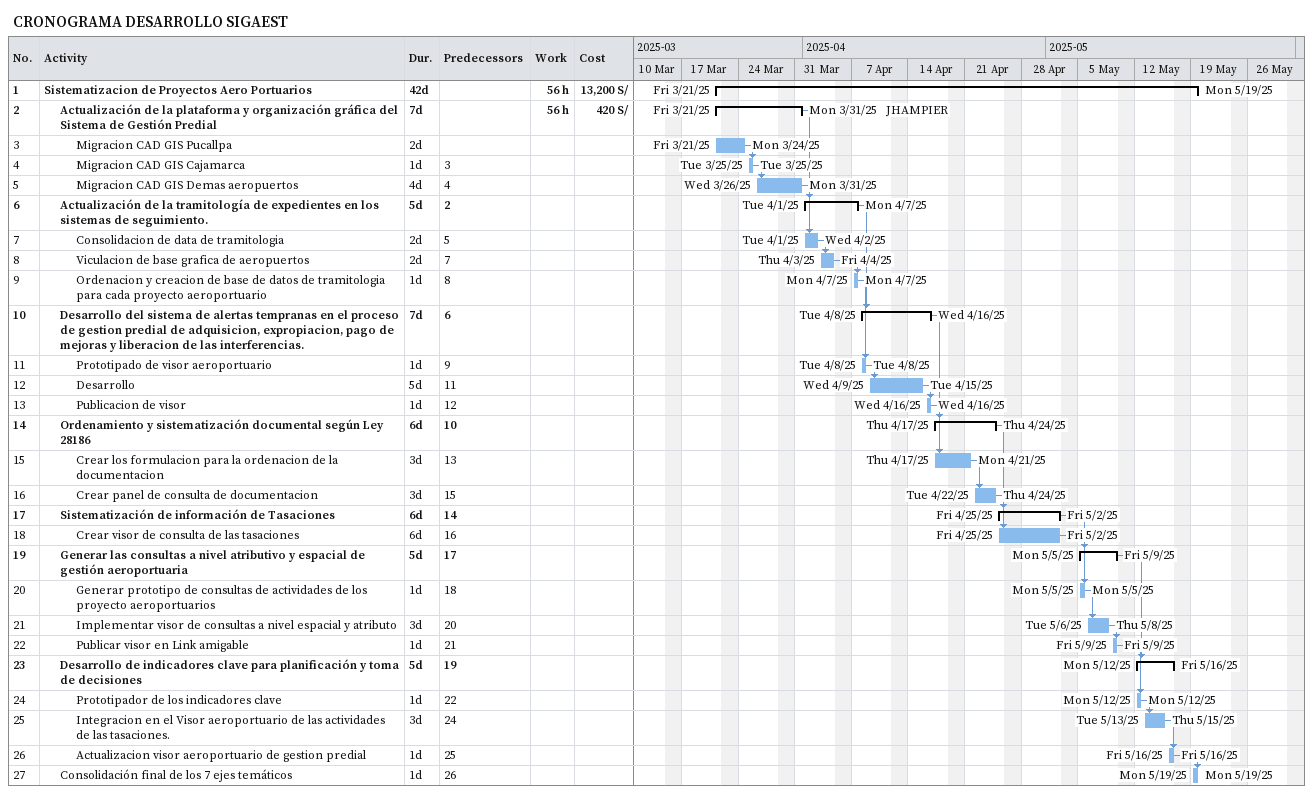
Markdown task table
CRONOGRAMA DESARROLLO SIGAEST

| ID | Level | Task | Duration | Start | Finish | Predecessors | Resources | Work (h) | Cost (S/) |
|---|---|---|---|---|---|---|---|---|---|
| 1 | 1 | **Sistematizacion de Proyectos Aero Portuarios** | 42d | 2025-03-21 | 2025-05-19 |  |  | 56 | 13200 |
| 2 | 2 | **Actualización de la plataforma y organización gráfica del Sistema de Gestión Predial** | 7d | 2025-03-21 | 2025-03-31 |  | JHAMPIER | 56 | 420 |
| 3 | 3 | Migracion CAD GIS Pucallpa | 2d | 2025-03-21 | 2025-03-24 |  |  |  |  |
| 4 | 3 | Migracion CAD GIS Cajamarca | 1d | 2025-03-25 | 2025-03-25 | 3 |  |  |  |
| 5 | 3 | Migracion CAD GIS Demas aeropuertos | 4d | 2025-03-26 | 2025-03-31 | 4 |  |  |  |
| 6 | 2 | **Actualización de la tramitología de expedientes en los sistemas de seguimiento.** | 5d | 2025-04-01 | 2025-04-07 | 2 |  |  |  |
| 7 | 3 | Consolidacion de data de tramitologia | 2d | 2025-04-01 | 2025-04-02 | 5 |  |  |  |
| 8 | 3 | Viculacion de base grafica de aeropuertos | 2d | 2025-04-03 | 2025-04-04 | 7 |  |  |  |
| 9 | 3 | Ordenacion y creacion de base de datos de tramitologia para cada proyecto aeroportuario | 1d | 2025-04-07 | 2025-04-07 | 8 |  |  |  |
| 10 | 2 | **Desarrollo del sistema de alertas tempranas en el proceso de gestion predial de adquisicion, expropiacion, pago de mejoras y liberacion de las interferencias.** | 7d | 2025-04-08 | 2025-04-16 | 6 |  |  |  |
| 11 | 3 | Prototipado de visor aeroportuario | 1d | 2025-04-08 | 2025-04-08 | 9 |  |  |  |
| 12 | 3 | Desarrollo | 5d | 2025-04-09 | 2025-04-15 | 11 |  |  |  |
| 13 | 3 | Publicacion de visor | 1d | 2025-04-16 | 2025-04-16 | 12 |  |  |  |
| 14 | 2 | **Ordenamiento y sistematización documental según Ley 28186** | 6d | 2025-04-17 | 2025-04-24 | 10 |  |  |  |
| 15 | 3 | Crear los formulacion para la ordenacion de la documentacion | 3d | 2025-04-17 | 2025-04-21 | 13 |  |  |  |
| 16 | 3 | Crear panel de consulta de documentacion | 3d | 2025-04-22 | 2025-04-24 | 15 |  |  |  |
| 17 | 2 | **Sistematización de información de Tasaciones** | 6d | 2025-04-25 | 2025-05-02 | 14 |  |  |  |
| 18 | 3 | Crear visor de consulta de las tasaciones | 6d | 2025-04-25 | 2025-05-02 | 16 |  |  |  |
| 19 | 2 | **Generar las consultas a nivel atributivo y espacial de gestión aeroportuaria** | 5d | 2025-05-05 | 2025-05-09 | 17 |  |  |  |
| 20 | 3 | Generar prototipo de consultas de actividades de los proyecto aeroportuarios | 1d | 2025-05-05 | 2025-05-05 | 18 |  |  |  |
| 21 | 3 | Implementar visor de consultas a nivel espacial y atributo | 3d | 2025-05-06 | 2025-05-08 | 20 |  |  |  |
| 22 | 3 | Publicar visor en Link amigable | 1d | 2025-05-09 | 2025-05-09 | 21 |  |  |  |
| 23 | 2 | **Desarrollo de indicadores clave para planificación y toma de decisiones** | 5d | 2025-05-12 | 2025-05-16 | 19 |  |  |  |
| 24 | 3 | Prototipador de los indicadores clave | 1d | 2025-05-12 | 2025-05-12 | 22 |  |  |  |
| 25 | 3 | Integracion en el Visor aeroportuario de las actividades de las tasaciones. | 3d | 2025-05-13 | 2025-05-15 | 24 |  |  |  |
| 26 | 3 | Actualizacion visor aeroportuario de gestion predial | 1d | 2025-05-16 | 2025-05-16 | 25 |  |  |  |
| 27 | 2 | Consolidación final de los 7 ejes temáticos | 1d | 2025-05-19 | 2025-05-19 | 26 |  |  |  |
